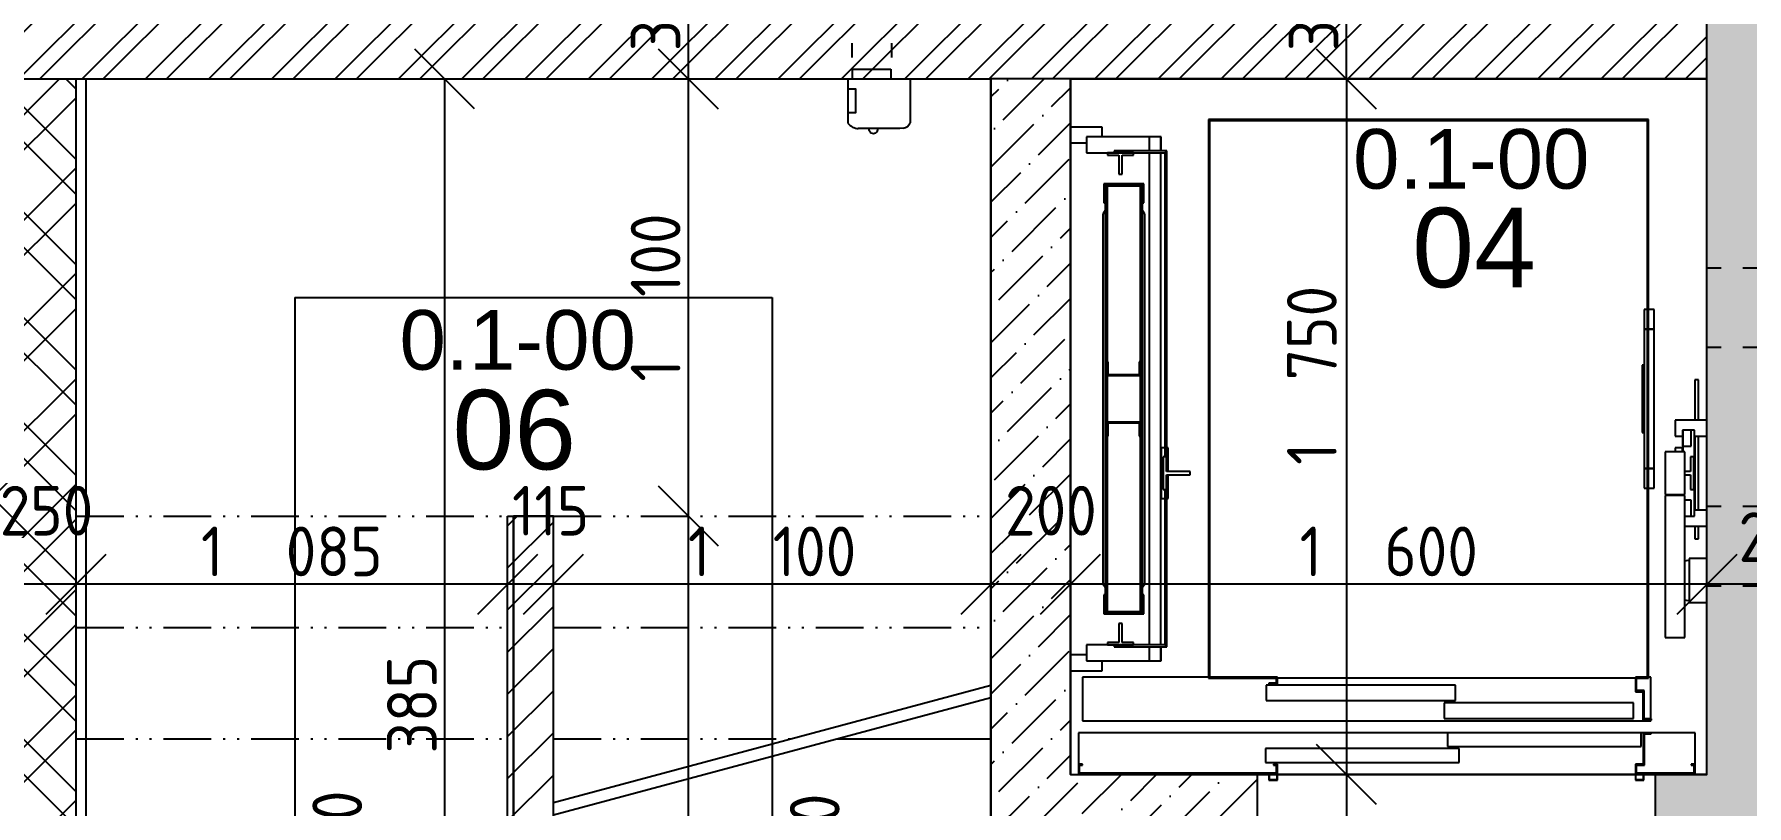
# Model space of a CAD drawing. Extents: x 4511820 to 5180432, y -1526536 to -944957.
# Drawn here: x 5023036 to 5027341, y -1420337 to -1418396 of the extents above; entities that cross this region are included whole.
import ezdxf

# ---------------------------------------------------------------- set-up
doc = ezdxf.new("R2010")
doc.units = 0
doc.header["$MEASUREMENT"] = 0
doc.linetypes.add('ACAD_ISO03W100', pattern=[30, 12, -18])
doc.linetypes.add('ACAD_ISO12W100', pattern=[22, 12, -3, 0.5, -3, 0.5, -3])
doc.layers.get('0').update_dxf_attribs({"linetype": 'CONTINUOUS'})
doc.layers.get('Defpoints').update_dxf_attribs({"color": 61, "linetype": 'CONTINUOUS'})
for name, color, linetype in [('KÓTY', 4, 'CONTINUOUS'), ('MÚRY', 1, 'CONTINUOUS'), ('Plochy', 41, 'CONTINUOUS'), ('POPIS', 7, 'CONTINUOUS'), ('POZEMOK', 7, 'CONTINUOUS'), ('TENKÁ', 7, 'CONTINUOUS'), ('zz-vetr', 52, 'CONTINUOUS'), ('ŠRAFY', 82, 'CONTINUOUS')]:
    doc.layers.add(name, color=color, linetype=linetype)
doc.styles.add('ARIAL', font='arial.ttf')
doc.styles.add('STYLE1', font='isocp.shx')
doc.dimstyles.new('STANDARD-50', dxfattribs={"dimtxt": 125, "dimasz": 150, "dimexe": 10, "dimexo": 200, "dimgap": 20, "dimtad": 1, "dimdsep": 46, "dimlunit": 6, "dimtxsty": 'STYLE1', "dimblk1": 'OBLIQUE', "dimblk2": 'OBLIQUE', "dimsah": 1, "dimcen": 2.5, "dimse1": 1, "dimse2": 1, "dimadec": 0, "dimazin": 0, "dimtfac": 1, "dimtmove": 1, "dimatfit": 3, "dimldrblk": 'OBLIQUE', "dimfxl": 1, "dimtolj": 1, "dimtzin": 0, "dimarcsym": 0})
doc.dimstyles.new('STANDARD-tzb50', dxfattribs={"dimtxt": 90, "dimasz": 130, "dimexe": 10, "dimexo": 200, "dimgap": 20, "dimtad": 1, "dimdsep": 46, "dimlunit": 6, "dimtxsty": 'STYLE1', "dimblk1": 'OBLIQUE', "dimblk2": 'OBLIQUE', "dimsah": 1, "dimcen": 2.5, "dimse1": 1, "dimse2": 1, "dimadec": 0, "dimazin": 0, "dimtfac": 1, "dimtmove": 1, "dimatfit": 3, "dimldrblk": 'OBLIQUE', "dimfxl": 1, "dimtolj": 1, "dimtzin": 0, "dimarcsym": 0})
pattern_1 = [(45, (584112, 0), (33.1456304, 121.533978), [156.25, -31.25, 0, -31.25])]

# ---------------------------------------------------------------- blocks, each defined once
blk = doc.blocks.new('_OBLIQUE')
at = {"color": 0, "linetype": 'ByBlock'}
blk.add_line((-0.5, -0.5), (0.5, 0.5), dxfattribs=at)
blk = doc.blocks.new('*D21690')
at = {"layer": 'Defpoints', "color": 0}
for p in [(5026107.8, -1418508), (5026107.8, -1420258), (5026334.8, -1420258)]:
    blk.add_point(p, dxfattribs=at)
at = {"layer": 'KÓTY', "color": 0, "lineweight": -2}
blk.add_line((5026334.8, -1418508), (5026334.8, -1420258), dxfattribs=at)
at = {"layer": 'KÓTY', "color": 0, "linetype": 'ByBlock', "lineweight": -2, "xscale": 150, "yscale": 150, "zscale": 150}
for p, rotation in [((5026334.8, -1418508), 90), ((5026334.8, -1420258), 270)]:
    blk.add_blockref('_OBLIQUE', p, dxfattribs=dict(at, rotation=rotation))
at = {"layer": 'KÓTY', "color": 0, "insert": (5026247.7, -1419253.9), "char_height": 125, "attachment_point": 5, "rotation": 90, "style": 'STYLE1'}
blk.add_mtext('\\A1;1ﾠ750', dxfattribs=at)
blk = doc.blocks.new('*D21691')
at = {"layer": 'Defpoints', "color": 0}
for p in [(5026107.8, -1420258), (5026107.8, -1420458), (5026334.8, -1420458)]:
    blk.add_point(p, dxfattribs=at)
at = {"layer": 'KÓTY', "color": 0, "lineweight": -2}
blk.add_line((5026334.8, -1420258), (5026334.8, -1420458), dxfattribs=at)
at = {"layer": 'KÓTY', "color": 0, "linetype": 'ByBlock', "lineweight": -2, "xscale": 150, "yscale": 150, "zscale": 150}
for p, rotation in [((5026334.8, -1420258), 90), ((5026334.8, -1420458), 270)]:
    blk.add_blockref('_OBLIQUE', p, dxfattribs=dict(at, rotation=rotation))
at = {"layer": 'KÓTY', "color": 0, "insert": (5026222.8, -1420607.9), "char_height": 125, "attachment_point": 5, "rotation": 90, "style": 'STYLE1'}
blk.add_mtext('\\A1;200', dxfattribs=at)
blk = doc.blocks.new('*D21696')
at = {"layer": 'Defpoints', "color": 0}
for p in [(5025441, -1419779.4), (5025441, -1419860), (5025641, -1419950)]:
    blk.add_point(p, dxfattribs=at)
at = {"layer": 'KÓTY', "color": 0, "lineweight": -2}
blk.add_line((5025641, -1419779.4), (5025441, -1419779.4), dxfattribs=at)
at = {"layer": 'KÓTY', "color": 0, "linetype": 'ByBlock', "lineweight": -2, "xscale": 150, "yscale": 150, "zscale": 150, "rotation": 180}
blk.add_blockref('_OBLIQUE', (5025441, -1419779.4), dxfattribs=at)
at = {"layer": 'KÓTY', "color": 0, "linetype": 'ByBlock', "lineweight": -2, "xscale": 150, "yscale": 150, "zscale": 150}
blk.add_blockref('_OBLIQUE', (5025641, -1419779.4), dxfattribs=at)
at = {"layer": 'KÓTY', "color": 0, "insert": (5025591.8, -1419594.4), "char_height": 125, "attachment_point": 5, "style": 'STYLE1'}
blk.add_mtext('\\A1;200', dxfattribs=at)
blk = doc.blocks.new('*D21697')
at = {"layer": 'Defpoints', "color": 0}
for p in [(5024341, -1419779.4), (5024341, -1419860), (5025441, -1419860)]:
    blk.add_point(p, dxfattribs=at)
at = {"layer": 'KÓTY', "color": 0, "lineweight": -2}
blk.add_line((5025441, -1419779.4), (5024341, -1419779.4), dxfattribs=at)
at = {"layer": 'KÓTY', "color": 0, "linetype": 'ByBlock', "lineweight": -2, "xscale": 150, "yscale": 150, "zscale": 150, "rotation": 180}
blk.add_blockref('_OBLIQUE', (5024341, -1419779.4), dxfattribs=at)
at = {"layer": 'KÓTY', "color": 0, "linetype": 'ByBlock', "lineweight": -2, "xscale": 150, "yscale": 150, "zscale": 150}
blk.add_blockref('_OBLIQUE', (5025441, -1419779.4), dxfattribs=at)
at = {"layer": 'KÓTY', "color": 0, "insert": (5024891, -1419696.8), "char_height": 125, "attachment_point": 5, "style": 'STYLE1'}
blk.add_mtext('\\A1;1ﾠ100', dxfattribs=at)
blk = doc.blocks.new('*D21698')
at = {"layer": 'Defpoints', "color": 0}
for p in [(5025641, -1419779.4), (5025641, -1419779.4), (5027241, -1419779.4)]:
    blk.add_point(p, dxfattribs=at)
at = {"layer": 'KÓTY', "color": 0, "lineweight": -2}
blk.add_line((5027241, -1419779.4), (5025641, -1419779.4), dxfattribs=at)
at = {"layer": 'KÓTY', "color": 0, "linetype": 'ByBlock', "lineweight": -2, "xscale": 150, "yscale": 150, "zscale": 150, "rotation": 180}
blk.add_blockref('_OBLIQUE', (5025641, -1419779.4), dxfattribs=at)
at = {"layer": 'KÓTY', "color": 0, "linetype": 'ByBlock', "lineweight": -2, "xscale": 150, "yscale": 150, "zscale": 150}
blk.add_blockref('_OBLIQUE', (5027241, -1419779.4), dxfattribs=at)
at = {"layer": 'KÓTY', "color": 0, "insert": (5026441, -1419696.8), "char_height": 125, "attachment_point": 5, "style": 'STYLE1'}
blk.add_mtext('\\A1;1ﾠ600', dxfattribs=at)
blk = doc.blocks.new('*D21707')
at = {"layer": 'Defpoints', "color": 0}
for p in [(5027241, -1419779.4), (5027241, -1419779.4), (5027491, -1419779.4)]:
    blk.add_point(p, dxfattribs=at)
at = {"layer": 'KÓTY', "color": 0, "lineweight": -2}
blk.add_line((5027491, -1419779.4), (5027241, -1419779.4), dxfattribs=at)
at = {"layer": 'KÓTY', "color": 0, "linetype": 'ByBlock', "lineweight": -2, "xscale": 150, "yscale": 150, "zscale": 150, "rotation": 180}
blk.add_blockref('_OBLIQUE', (5027241, -1419779.4), dxfattribs=at)
at = {"layer": 'KÓTY', "color": 0, "linetype": 'ByBlock', "lineweight": -2, "xscale": 150, "yscale": 150, "zscale": 150}
blk.add_blockref('_OBLIQUE', (5027491, -1419779.4), dxfattribs=at)
at = {"layer": 'KÓTY', "color": 0, "insert": (5027437.9, -1419660.9), "char_height": 125, "attachment_point": 5, "style": 'STYLE1'}
blk.add_mtext('\\A1;250', dxfattribs=at)
blk = doc.blocks.new('*D21709')
at = {"layer": 'Defpoints', "color": 0}
for p in [(5024226, -1419779.4), (5024226, -1419779.4), (5024341, -1419779.4)]:
    blk.add_point(p, dxfattribs=at)
at = {"layer": 'KÓTY', "color": 0, "lineweight": -2}
blk.add_line((5024341, -1419779.4), (5024226, -1419779.4), dxfattribs=at)
at = {"layer": 'KÓTY', "color": 0, "linetype": 'ByBlock', "lineweight": -2, "xscale": 150, "yscale": 150, "zscale": 150, "rotation": 180}
blk.add_blockref('_OBLIQUE', (5024226, -1419779.4), dxfattribs=at)
at = {"layer": 'KÓTY', "color": 0, "linetype": 'ByBlock', "lineweight": -2, "xscale": 150, "yscale": 150, "zscale": 150}
blk.add_blockref('_OBLIQUE', (5024341, -1419779.4), dxfattribs=at)
at = {"layer": 'KÓTY', "color": 0, "insert": (5024334.3, -1419594.4), "char_height": 125, "attachment_point": 5, "style": 'STYLE1'}
blk.add_mtext('\\A1;115', dxfattribs=at)
blk = doc.blocks.new('*D21710')
at = {"layer": 'Defpoints', "color": 0}
for p in [(5023141, -1419779.4), (5023141, -1419779.4), (5024226, -1419779.4)]:
    blk.add_point(p, dxfattribs=at)
at = {"layer": 'KÓTY', "color": 0, "lineweight": -2}
blk.add_line((5024226, -1419779.4), (5023141, -1419779.4), dxfattribs=at)
at = {"layer": 'KÓTY', "color": 0, "linetype": 'ByBlock', "lineweight": -2, "xscale": 150, "yscale": 150, "zscale": 150, "rotation": 180}
blk.add_blockref('_OBLIQUE', (5023141, -1419779.4), dxfattribs=at)
at = {"layer": 'KÓTY', "color": 0, "linetype": 'ByBlock', "lineweight": -2, "xscale": 150, "yscale": 150, "zscale": 150}
blk.add_blockref('_OBLIQUE', (5024226, -1419779.4), dxfattribs=at)
at = {"layer": 'KÓTY', "color": 0, "insert": (5023683.5, -1419696.8), "char_height": 125, "attachment_point": 5, "style": 'STYLE1'}
blk.add_mtext('\\A1;1ﾠ085', dxfattribs=at)
blk = doc.blocks.new('*D21711')
at = {"layer": 'Defpoints', "color": 0}
for p in [(5022891, -1419779.4), (5022891, -1419779.4), (5023141, -1419779.4)]:
    blk.add_point(p, dxfattribs=at)
at = {"layer": 'KÓTY', "color": 0, "lineweight": -2}
blk.add_line((5023141, -1419779.4), (5022891, -1419779.4), dxfattribs=at)
at = {"layer": 'KÓTY', "color": 0, "linetype": 'ByBlock', "lineweight": -2, "xscale": 150, "yscale": 150, "zscale": 150, "rotation": 180}
blk.add_blockref('_OBLIQUE', (5022891, -1419779.4), dxfattribs=at)
at = {"layer": 'KÓTY', "color": 0, "linetype": 'ByBlock', "lineweight": -2, "xscale": 150, "yscale": 150, "zscale": 150}
blk.add_blockref('_OBLIQUE', (5023141, -1419779.4), dxfattribs=at)
at = {"layer": 'KÓTY', "color": 0, "insert": (5023066.8, -1419594.4), "char_height": 125, "attachment_point": 5, "style": 'STYLE1'}
blk.add_mtext('\\A1;250', dxfattribs=at)
blk = doc.blocks.new('*D21720')
at = {"layer": 'Defpoints', "color": 0}
for p in [(5024680.5, -1418508), (5025441, -1418508), (5025441, -1419608)]:
    blk.add_point(p, dxfattribs=at)
at = {"layer": 'KÓTY', "color": 0, "lineweight": -2}
blk.add_line((5024680.5, -1419608), (5024680.5, -1418508), dxfattribs=at)
at = {"layer": 'KÓTY', "color": 0, "linetype": 'ByBlock', "lineweight": -2, "xscale": 150, "yscale": 150, "zscale": 150}
for p, rotation in [((5024680.5, -1418508), 90), ((5024680.5, -1419608), 270)]:
    blk.add_blockref('_OBLIQUE', p, dxfattribs=dict(at, rotation=rotation))
at = {"layer": 'KÓTY', "color": 0, "insert": (5024598, -1419058), "char_height": 125, "attachment_point": 5, "rotation": 90, "style": 'STYLE1'}
blk.add_mtext('\\A1;1ﾠ100', dxfattribs=at)
blk = doc.blocks.new('*D21774')
at = {"layer": 'Defpoints', "color": 0}
for p in [(5024680.5, -1418128), (5025441, -1418128), (5025441, -1418508)]:
    blk.add_point(p, dxfattribs=at)
at = {"layer": 'KÓTY', "color": 0, "lineweight": -2}
blk.add_line((5024680.5, -1418508), (5024680.5, -1418128), dxfattribs=at)
at = {"layer": 'KÓTY', "color": 0, "linetype": 'ByBlock', "lineweight": -2, "xscale": 150, "yscale": 150, "zscale": 150}
for p, rotation in [((5024680.5, -1418128), 90), ((5024680.5, -1418508), 270)]:
    blk.add_blockref('_OBLIQUE', p, dxfattribs=dict(at, rotation=rotation))
at = {"layer": 'KÓTY', "color": 0, "insert": (5024598, -1418318), "char_height": 125, "attachment_point": 5, "rotation": 90, "style": 'STYLE1'}
blk.add_mtext('\\A1;380', dxfattribs=at)
blk = doc.blocks.new('*D21812')
at = {"layer": 'Defpoints', "color": 0}
for p in [(5024068, -1418508), (5024226, -1418508), (5024226, -1421893)]:
    blk.add_point(p, dxfattribs=at)
at = {"layer": 'KÓTY', "color": 0, "lineweight": -2}
blk.add_line((5024068, -1421893), (5024068, -1418508), dxfattribs=at)
at = {"layer": 'KÓTY', "color": 0, "linetype": 'ByBlock', "lineweight": -2, "xscale": 150, "yscale": 150, "zscale": 150}
for p, rotation in [((5024068, -1418508), 90), ((5024068, -1421893), 270)]:
    blk.add_blockref('_OBLIQUE', p, dxfattribs=dict(at, rotation=rotation))
at = {"layer": 'KÓTY', "color": 0, "insert": (5023985.5, -1420200.5), "char_height": 125, "attachment_point": 5, "rotation": 90, "style": 'STYLE1'}
blk.add_mtext('\\A1;3ﾠ385', dxfattribs=at)
blk = doc.blocks.new('*D43817')
at = {"layer": 'Defpoints', "color": 0}
for p in [(5024341, -1419608), (5024680.5, -1419608), (5024341, -1422128)]:
    blk.add_point(p, dxfattribs=at)
at = {"layer": 'KÓTY', "color": 0, "lineweight": -2}
blk.add_line((5024680.5, -1422128), (5024680.5, -1419608), dxfattribs=at)
at = {"layer": 'KÓTY', "color": 0, "linetype": 'ByBlock', "lineweight": -2, "xscale": 150, "yscale": 150, "zscale": 150}
for p, rotation in [((5024680.5, -1419608), 90), ((5024680.5, -1422128), 270)]:
    blk.add_blockref('_OBLIQUE', p, dxfattribs=dict(at, rotation=rotation))
at = {"layer": 'KÓTY', "color": 0, "insert": (5024598, -1420868), "char_height": 125, "attachment_point": 5, "rotation": 90, "style": 'STYLE1'}
blk.add_mtext('\\A1;2ﾠ520', dxfattribs=at)
blk = doc.blocks.new('*D54790')
at = {"layer": 'Defpoints', "color": 0}
for p in [(5026334.8, -1418128), (5027095.3, -1418128), (5027095.3, -1418508)]:
    blk.add_point(p, dxfattribs=at)
at = {"layer": 'KÓTY', "color": 0, "lineweight": -2}
blk.add_line((5026334.8, -1418508), (5026334.8, -1418128), dxfattribs=at)
at = {"layer": 'KÓTY', "color": 0, "linetype": 'ByBlock', "lineweight": -2, "xscale": 150, "yscale": 150, "zscale": 150}
for p, rotation in [((5026334.8, -1418128), 90), ((5026334.8, -1418508), 270)]:
    blk.add_blockref('_OBLIQUE', p, dxfattribs=dict(at, rotation=rotation))
at = {"layer": 'KÓTY', "color": 0, "insert": (5026252.3, -1418318), "char_height": 125, "attachment_point": 5, "rotation": 90, "style": 'STYLE1'}
blk.add_mtext('\\A1;380', dxfattribs=at)
blk = doc.blocks.new('*D55286')
at = {"layer": 'Defpoints', "color": 0}
for p in [(5027241, -1418508), (5027241, -1418983), (5027773.5, -1418983)]:
    blk.add_point(p, dxfattribs=at)
at = {"layer": 'KÓTY', "color": 0, "lineweight": -2}
blk.add_line((5027773.5, -1418508), (5027773.5, -1418983), dxfattribs=at)
at = {"layer": 'KÓTY', "color": 0, "linetype": 'ByBlock', "lineweight": -2, "xscale": 130, "yscale": 130, "zscale": 130}
for p, rotation in [((5027773.5, -1418508), 90), ((5027773.5, -1418983), 270)]:
    blk.add_blockref('_OBLIQUE', p, dxfattribs=dict(at, rotation=rotation))
at = {"layer": 'KÓTY', "color": 0, "insert": (5027711.5, -1418692.1), "char_height": 90, "attachment_point": 5, "rotation": 90, "style": 'STYLE1'}
blk.add_mtext('\\A1;475', dxfattribs=at)
blk = doc.blocks.new('*D55288')
at = {"layer": 'Defpoints', "color": 0}
for p in [(5027241, -1419782.7), (5027241, -1420257.7), (5027773.5, -1420257.7)]:
    blk.add_point(p, dxfattribs=at)
at = {"layer": 'KÓTY', "color": 0, "lineweight": -2}
blk.add_line((5027773.5, -1419782.7), (5027773.5, -1420257.7), dxfattribs=at)
at = {"layer": 'KÓTY', "color": 0, "linetype": 'ByBlock', "lineweight": -2, "xscale": 130, "yscale": 130, "zscale": 130}
for p, rotation in [((5027773.5, -1419782.7), 90), ((5027773.5, -1420257.7), 270)]:
    blk.add_blockref('_OBLIQUE', p, dxfattribs=dict(at, rotation=rotation))
at = {"layer": 'KÓTY', "color": 0, "insert": (5027718.6, -1420059.1), "char_height": 90, "attachment_point": 5, "rotation": 90, "style": 'STYLE1'}
blk.add_mtext('\\A1;475', dxfattribs=at)

msp = doc.modelspace()

# ---------------------------------------------------------------- hatches: boundary and pattern name
at = {"layer": 'ŠRAFY'}
h = msp.add_hatch(dxfattribs=at)
h.set_pattern_fill('ANSI36', color=256, scale=500)
h.set_pattern_definition(pattern_1)
h.paths.add_polyline_path([(5027241, -1417338.048), (5027241, -1418128.048), (5027241, -1418508.048), (5027241, -1420258.048), (5027111, -1420258.048), (5027111, -1420458.048), (5027241, -1420458.048), (5027241, -1423508.048), (5027241, -1423648.048), (5027241, -1427258.048), (5027491, -1427258.048), (5027491, -1424743.048), (5027491, -1422628.048), (5027491, -1418133.048), (5027491, -1417338.048)])
h.paths.add_polyline_path([(5027301.201, -1425518), (5027588.799, -1425518), (5027588.799, -1425768), (5027301.201, -1425768)], flags=9)
h.paths.add_polyline_path([(5027294.067, -1419535.94), (5027581.665, -1419535.94), (5027581.665, -1419785.94), (5027294.067, -1419785.94)], flags=9)
h = msp.add_hatch(dxfattribs=at)
h.set_pattern_fill('ANSI32', color=256, scale=300)
h.set_pattern_definition([(45, (-10132.71, -87677), (-79.549513, 79.549513), []), (45, (-10079.68, -87677), (-79.549513, 79.549513), [])])
h.paths.add_polyline_path([(5022241, -1418128.048), (5022241, -1418508.048), (5022891, -1418508.048), (5023141, -1418508.048), (5025441, -1418508.048), (5025641, -1418508.048), (5027241, -1418508.048), (5027241, -1418128.048)])
h = msp.add_hatch(dxfattribs=at)
h.set_pattern_fill('ANSI32', color=256, scale=500, angle=90)
h.set_pattern_definition([(135, (584112, 0), (-132.5825215, -132.5825215), []), (135, (584112, 88.39), (-132.5825215, -132.5825215), [])])
h.paths.add_polyline_path([(5022891, -1418508.048), (5022891, -1422008.048), (5023141, -1422008.048), (5023141, -1421893.048), (5023141, -1418508.048)])
h = msp.add_hatch(dxfattribs=at)
h.set_pattern_fill('ANSI32', color=256, scale=500)
h.set_pattern_definition([(45, (584112, 0), (-132.5825215, 132.5825215), []), (45, (584200.39, 0), (-132.5825215, 132.5825215), [])])
h.paths.add_polyline_path([(5022891, -1418508.048), (5022891, -1422008.048), (5023141, -1422008.048), (5023141, -1421893.048), (5023141, -1418508.048)])
h = msp.add_hatch(dxfattribs=at)
h.set_pattern_fill('ANSI36', color=256, scale=500)
h.set_pattern_definition(pattern_1)
h.paths.add_polyline_path([(5026111, -1420458.048), (5026111, -1420258.048), (5025664, -1420258.048), (5025661, -1420258.048), (5025641, -1420258.048), (5025641, -1419997.048), (5025641, -1419957.048), (5025641, -1418669.048), (5025641, -1418629.048), (5025641, -1418508.048), (5025441, -1418508.048), (5025441, -1419608.048), (5025441, -1419888.048), (5025441, -1420033.609), (5025441, -1420064.667), (5025441, -1420168.048), (5025441, -1420448.048), (5025441, -1420458.048), (5025641, -1420458.048)])
h.paths.add_polyline_path([(5025447.951, -1419469.357), (5025735.549, -1419469.357), (5025735.549, -1419719.357), (5025447.951, -1419719.357)], flags=24)
at = {"layer": 'ŠRAFY', "ltscale": 0.25}
h = msp.add_hatch(dxfattribs=at)
h.set_pattern_fill('ANSI31', color=256, scale=600, angle=360, style=0)
h.set_pattern_definition([(45, (6643972.85, 6607032.53), (-53.0330086, 53.0330086), [])])
h.paths.add_polyline_path([(5024226, -1422008.048), (5024341, -1422008.048), (5024341, -1419608.048), (5024226, -1419608.048)])

# ---------------------------------------------------------------- linework, layer by layer
at = {"layer": 'MÚRY'}
for p, q in [((5023141, -1421893.048), (5023141, -1418508.048)), ((5023141, -1418508.048), (5025441, -1418508.048)), ((5025441, -1420458.048), (5025441, -1418508.048)), ((5025641, -1420258.048), (5025641, -1418508.048)), ((5025641, -1418508.048), (5027241, -1418508.048)), ((5025641, -1420258.048), (5025641, -1418508.048)), ((5025641, -1418508.048), (5027241, -1418508.048)), ((5027241, -1418508.048), (5025641, -1418508.048)), ((5027241, -1420258.048), (5027241, -1418508.048)), ((5027241, -1420258.048), (5027241, -1418508.048)), ((5027241, -1419366.798), (5027241, -1418508.048)), ((5024226, -1421893.048), (5024226, -1419608.048)), ((5024226, -1419608.048), (5024341, -1419608.048)), ((5024341, -1422008.048), (5024341, -1419608.048)), ((5025641, -1420258.048), (5026111, -1420258.048)), ((5026111, -1420458.048), (5026111, -1420258.048)), ((5027241, -1420258.048), (5027111, -1420258.048)), ((5027111, -1420258.048), (5027111, -1420458.048))]:
    msp.add_line(p, q, dxfattribs=at)
at = {"layer": 'Plochy'}
for points in [[(5024341, -1422128.048), (5024341, -1419608.048), (5024241, -1419608.048), (5024241, -1421568.048), (5023141, -1421568.048), (5023141, -1418508.048), (5025441, -1418508.048), (5025441, -1422128.048)], [(5027241, -1418508.048), (5025641, -1418508.048), (5025641, -1420258.048), (5027241, -1420258.048)], [(5027241, -1418508.048), (5025641, -1418508.048), (5025641, -1420258.048), (5027241, -1420258.048)]]:
    msp.add_lwpolyline(points, close=True, dxfattribs=at)
at = {"layer": 'POZEMOK'}
for p, q in [((5025721, -1418629.048), (5025641, -1418629.048)), ((5025681, -1418654.048), (5025681, -1418694.048)), ((5025868.75, -1418654.048), (5025681, -1418654.048)), ((5025721, -1418654.048), (5025721, -1418629.048)), ((5025867.75, -1418654.048), (5025838.75, -1418654.048)), ((5025838.75, -1418654.048), (5025838.75, -1418689.048)), ((5025867.75, -1418689.048), (5025867.75, -1418654.048)), ((5025868.75, -1418689.048), (5025868.75, -1418654.048)), ((5025641, -1418669.048), (5025681, -1418669.048)), ((5025681, -1418694.048), (5025751, -1418694.048)), ((5025734.25, -1418694.048), (5025734.25, -1418699.848)), ((5025799.25, -1418694.048), (5025734.25, -1418694.048)), ((5025734.25, -1418699.848), (5025762.75, -1418699.848)), ((5025751, -1418689.048), (5025751, -1418694.048)), ((5025883, -1418689.048), (5025751, -1418689.048)), ((5025751, -1418694.048), (5025883, -1418694.048)), ((5025762.75, -1418699.848), (5025762.75, -1418748.048)), ((5025770.75, -1418748.048), (5025770.75, -1418699.848)), ((5025770.75, -1418699.848), (5025799.25, -1418699.848)), ((5025799.25, -1418699.848), (5025799.25, -1418694.048)), ((5025838.75, -1418694.048), (5025838.75, -1419932.048)), ((5025867.75, -1419932.048), (5025867.75, -1418694.048)), ((5025883, -1418694.048), (5025878, -1418694.048)), ((5025878, -1418694.048), (5025878, -1419459.048)), ((5025883, -1418694.048), (5025883, -1418689.048)), ((5025883, -1419495.548), (5025883, -1418694.048)), ((5025825, -1418772.048), (5025725, -1418772.048)), ((5025725, -1418772.048), (5025725, -1418820.048)), ((5025728, -1418775.048), (5025728, -1418778.048)), ((5025728, -1418775.048), (5025728, -1418778.048)), ((5025728, -1418775.048), (5025822, -1418775.048)), ((5025728, -1418820.048), (5025728, -1418775.048)), ((5025734, -1418778.048), (5025728, -1418778.048)), ((5025728, -1418778.048), (5025728, -1419220.548)), ((5025734, -1418778.048), (5025734, -1418775.048)), ((5025734, -1418778.048), (5025734, -1418775.048)), ((5025816, -1418778.048), (5025734, -1418778.048)), ((5025734, -1419220.548), (5025734, -1418778.048)), ((5025736.5, -1418778.048), (5025736.5, -1418775.048)), ((5025736.5, -1418775.048), (5025736.5, -1418778.048)), ((5025762.75, -1418748.048), (5025770.75, -1418748.048)), ((5025813.5, -1418778.048), (5025813.5, -1418775.048)), ((5025813.5, -1418775.048), (5025813.5, -1418778.048)), ((5025822, -1418778.048), (5025816, -1418778.048)), ((5025816, -1418778.048), (5025816, -1419220.548)), ((5025816.5, -1418778.048), (5025816.5, -1418775.048)), ((5025822, -1418775.048), (5025822, -1418820.048)), ((5025822, -1419220.548), (5025822, -1418778.048)), ((5025825, -1418820.048), (5025825, -1418772.048)), ((5025725, -1418820.048), (5025728, -1418820.048)), ((5025822, -1418820.048), (5025825, -1418820.048)), ((5025728, -1418839.048), (5025722, -1418848.048)), ((5025722, -1418848.048), (5025722, -1419778.048)), ((5025828, -1418848.048), (5025822, -1418839.048)), ((5025828, -1419778.048), (5025828, -1418848.048)), ((5023691, -1419058.048), (5024891, -1419058.048)), ((5023691, -1419058.048), (5023691, -1421448.048)), ((5024891, -1419058.048), (5024891, -1422078.048)), ((5027083.5, -1419088.048), (5027083.5, -1419138.048)), ((5027091, -1419088.048), (5027083.5, -1419088.048)), ((5027108.5, -1419088.048), (5027094, -1419088.048)), ((5027108.5, -1419138.048), (5027108.5, -1419088.048)), ((5027083.5, -1419138.048), (5027083.5, -1419488.048)), ((5027091, -1419138.048), (5027083.5, -1419138.048)), ((5027083.5, -1419138.048), (5027091, -1419138.048)), ((5027108.5, -1419138.048), (5027094, -1419138.048)), ((5027094, -1419138.048), (5027108.5, -1419138.048)), ((5027108.5, -1419488.048), (5027108.5, -1419138.048)), ((5025734, -1419220.548), (5025728, -1419220.548)), ((5025728, -1419220.548), (5025728, -1419254.548)), ((5025734, -1419219.548), (5025734, -1419254.548)), ((5025736, -1419219.548), (5025734, -1419219.548)), ((5025734, -1419254.548), (5025734, -1419220.548)), ((5025736, -1419252.548), (5025736, -1419219.548)), ((5025814, -1419219.548), (5025814, -1419252.548)), ((5025816, -1419219.548), (5025814, -1419219.548)), ((5025816, -1419254.548), (5025816, -1419219.548)), ((5025822, -1419220.548), (5025816, -1419220.548)), ((5025816, -1419220.548), (5025816, -1419254.548)), ((5025822, -1419254.548), (5025822, -1419220.548)), ((5025728, -1419254.548), (5025734, -1419254.548)), ((5025728, -1419254.548), (5025728, -1419371.548)), ((5025734, -1419254.548), (5025816, -1419254.548)), ((5025734, -1419371.548), (5025734, -1419254.548)), ((5025814, -1419252.548), (5025736, -1419252.548)), ((5025816, -1419254.548), (5025816, -1419371.548)), ((5025816, -1419254.548), (5025822, -1419254.548)), ((5025822, -1419371.548), (5025822, -1419254.548)), ((5027078.5, -1419228.048), (5027078.5, -1419238.048)), ((5027083.5, -1419228.048), (5027078.5, -1419228.048)), ((5027078.5, -1419238.048), (5027078.5, -1419388.048)), ((5027083.5, -1419238.048), (5027078.5, -1419238.048)), ((5027083.5, -1419238.048), (5027083.5, -1419228.048)), ((5027083.5, -1419388.048), (5027083.5, -1419238.048)), ((5027220.125, -1419265.048), (5027210.125, -1419265.048)), ((5027210.125, -1419265.048), (5027210.125, -1419366.798)), ((5027220.125, -1419366.798), (5027220.125, -1419265.048)), ((5025734, -1419371.548), (5025728, -1419371.548)), ((5025728, -1419371.548), (5025728, -1419405.548)), ((5025734, -1419405.548), (5025734, -1419371.548)), ((5025734, -1419371.548), (5025734, -1419406.548)), ((5025816, -1419371.548), (5025734, -1419371.548)), ((5025736, -1419406.548), (5025736, -1419373.548)), ((5025736, -1419373.548), (5025814, -1419373.548)), ((5025814, -1419373.548), (5025814, -1419406.548)), ((5025822, -1419371.548), (5025816, -1419371.548)), ((5025816, -1419371.548), (5025816, -1419405.548)), ((5025816, -1419406.548), (5025816, -1419371.548)), ((5025822, -1419405.548), (5025822, -1419371.548)), ((5027078.5, -1419388.048), (5027078.5, -1419398.048)), ((5027078.5, -1419388.048), (5027083.5, -1419388.048)), ((5027083.5, -1419398.048), (5027083.5, -1419388.048)), ((5027241, -1419366.798), (5027161, -1419366.798)), ((5027161, -1419366.798), (5027161, -1419406.798)), ((5027201, -1419391.798), (5027179.25, -1419391.798)), ((5027179.25, -1419391.798), (5027179.25, -1419431.798)), ((5027209.25, -1419391.798), (5027180.25, -1419391.798)), ((5027180.25, -1419391.798), (5027180.25, -1419446.048)), ((5027201, -1419431.798), (5027201, -1419391.798)), ((5027209.25, -1419608.298), (5027209.25, -1419391.798)), ((5025728, -1419405.548), (5025734, -1419405.548)), ((5025728, -1419405.548), (5025728, -1419848.048)), ((5025734, -1419848.048), (5025734, -1419405.548)), ((5025734, -1419406.548), (5025736, -1419406.548)), ((5025814, -1419406.548), (5025816, -1419406.548)), ((5025816, -1419405.548), (5025822, -1419405.548)), ((5025816, -1419405.548), (5025816, -1419848.048)), ((5025822, -1419848.048), (5025822, -1419405.548)), ((5025878, -1419436.048), (5025868.75, -1419436.048)), ((5025868.75, -1419436.048), (5025868.75, -1419564.048)), ((5025886.75, -1419436.048), (5025883, -1419436.048)), ((5025886.75, -1419495.548), (5025886.75, -1419436.048)), ((5027078.5, -1419398.048), (5027083.5, -1419398.048)), ((5027161, -1419406.798), (5027179.25, -1419406.798)), ((5027179.25, -1419436.048), (5027161.25, -1419436.048)), ((5027161.25, -1419436.048), (5027161.25, -1419446.048)), ((5027179.25, -1419431.798), (5027201, -1419431.798)), ((5027179.25, -1419446.048), (5027179.25, -1419436.048)), ((5027209.25, -1419406.798), (5027241, -1419406.798)), ((5027210.125, -1419406.798), (5027210.125, -1419593.298)), ((5027220.125, -1419593.298), (5027220.125, -1419406.798)), ((5025882, -1419459.048), (5025873.75, -1419459.048)), ((5025873.75, -1419459.048), (5025873.75, -1419541.048)), ((5025882, -1419495.548), (5025882, -1419459.048)), ((5027185.5, -1419446.048), (5027135.5, -1419446.048)), ((5027135.5, -1419446.048), (5027135.5, -1419554.048)), ((5027185.5, -1419554.048), (5027185.5, -1419446.048)), ((5027208.25, -1419459.048), (5027200, -1419459.048)), ((5027200, -1419459.048), (5027200, -1419495.548)), ((5027208.25, -1419541.048), (5027208.25, -1419459.048)), ((5025942, -1419495.548), (5025882, -1419495.548)), ((5025882, -1419504.548), (5025942, -1419504.548)), ((5025882, -1419541.048), (5025882, -1419504.548)), ((5025883, -1419932.048), (5025883, -1419504.548)), ((5025886.75, -1419564.048), (5025886.75, -1419504.548)), ((5025942, -1419504.548), (5025942, -1419495.548)), ((5027083.5, -1419488.048), (5027083.5, -1419538.048)), ((5027091, -1419488.048), (5027083.5, -1419488.048)), ((5027083.5, -1419488.048), (5027091, -1419488.048)), ((5027108.5, -1419488.048), (5027094, -1419488.048)), ((5027094, -1419488.048), (5027108.5, -1419488.048)), ((5027108.5, -1419538.048), (5027108.5, -1419488.048)), ((5027200, -1419495.548), (5027185.5, -1419495.548)), ((5027185.5, -1419504.548), (5027200, -1419504.548)), ((5027200, -1419504.548), (5027200, -1419541.048)), ((5025868.75, -1419564.048), (5025878, -1419564.048)), ((5025873.75, -1419541.048), (5025882, -1419541.048)), ((5025878, -1419541.048), (5025878, -1419932.048)), ((5025883, -1419564.048), (5025886.75, -1419564.048)), ((5027083.5, -1419538.048), (5027091, -1419538.048)), ((5027094, -1419538.048), (5027108.5, -1419538.048)), ((5027135.5, -1419554.048), (5027185.5, -1419554.048)), ((5027185.5, -1419556.048), (5027135.5, -1419556.048)), ((5027135.5, -1419556.048), (5027135.5, -1419913.048)), ((5027139.125, -1419554.048), (5027139.125, -1419556.048)), ((5027144.125, -1419556.048), (5027144.125, -1419554.048)), ((5027155.125, -1419554.048), (5027155.125, -1419556.048)), ((5027160.125, -1419554.048), (5027160.125, -1419556.048)), ((5027161.25, -1419554.048), (5027161.25, -1419556.048)), ((5027179.25, -1419556.048), (5027179.25, -1419554.048)), ((5027180.25, -1419554.048), (5027180.25, -1419556.048)), ((5027185.5, -1419913.048), (5027185.5, -1419556.048)), ((5027200, -1419541.048), (5027208.25, -1419541.048)), ((5027210.125, -1419528.048), (5027209.25, -1419528.048)), ((5027209.25, -1419548.048), (5027210.125, -1419548.048)), ((5027210.125, -1419548.048), (5027210.125, -1419528.048)), ((5027201, -1419568.298), (5027185.5, -1419568.298)), ((5027185.5, -1419608.298), (5027209.25, -1419608.298)), ((5027185.5, -1419608.298), (5027201, -1419608.298)), ((5027201, -1419608.298), (5027201, -1419568.298)), ((5027210.125, -1419588.048), (5027209.25, -1419588.048)), ((5027241, -1419593.298), (5027209.25, -1419593.298)), ((5027210.125, -1419593.298), (5027210.125, -1419588.048)), ((5027185.5, -1419633.298), (5027241, -1419633.298)), ((5027210.125, -1419633.298), (5027210.125, -1419665.048)), ((5027220.125, -1419665.048), (5027220.125, -1419633.298)), ((5027210.125, -1419665.048), (5027220.125, -1419665.048)), ((5027192, -1419720.048), (5027185.5, -1419721.341)), ((5027196, -1419720.844), (5027192, -1419720.048)), ((5027241, -1419714.548), (5027196, -1419714.548)), ((5027196, -1419714.548), (5027196, -1419825.548)), ((5025722, -1419778.048), (5025728, -1419787.048)), ((5025822, -1419787.048), (5025828, -1419778.048)), ((5025728, -1419806.048), (5025725, -1419806.048)), ((5025725, -1419806.048), (5025725, -1419854.048)), ((5025728, -1419851.048), (5025728, -1419806.048)), ((5025825, -1419806.048), (5025822, -1419806.048)), ((5025822, -1419806.048), (5025822, -1419851.048)), ((5025825, -1419854.048), (5025825, -1419806.048)), ((5027185.5, -1419818.755), (5027192, -1419820.048)), ((5027192, -1419820.048), (5027196, -1419819.253)), ((5025725, -1419854.048), (5025825, -1419854.048)), ((5025728, -1419848.048), (5025728, -1419851.048)), ((5025728, -1419848.048), (5025728, -1419851.048)), ((5025728, -1419848.048), (5025734, -1419848.048)), ((5025822, -1419851.048), (5025728, -1419851.048)), ((5025734, -1419851.048), (5025734, -1419848.048)), ((5025734, -1419851.048), (5025734, -1419848.048)), ((5025734, -1419848.048), (5025816, -1419848.048)), ((5025736.5, -1419851.048), (5025736.5, -1419848.048)), ((5025736.5, -1419848.048), (5025736.5, -1419851.048)), ((5025813.5, -1419851.048), (5025813.5, -1419848.048)), ((5025813.5, -1419848.048), (5025813.5, -1419851.048)), ((5025816, -1419848.048), (5025822, -1419848.048)), ((5025816.5, -1419851.048), (5025816.5, -1419848.048)), ((5027196, -1419825.548), (5027241, -1419825.548)), ((5025770.75, -1419878.048), (5025762.75, -1419878.048)), ((5025762.75, -1419878.048), (5025762.75, -1419926.248)), ((5025770.75, -1419926.248), (5025770.75, -1419878.048)), ((5025681, -1419932.048), (5025681, -1419972.048)), ((5025751, -1419932.048), (5025681, -1419932.048)), ((5025762.75, -1419926.248), (5025734.25, -1419926.248)), ((5025734.25, -1419926.248), (5025734.25, -1419932.048)), ((5025734.25, -1419932.048), (5025799.25, -1419932.048)), ((5025751, -1419932.048), (5025751, -1419937.048)), ((5025883, -1419932.048), (5025751, -1419932.048)), ((5025751, -1419937.048), (5025883, -1419937.048)), ((5025799.25, -1419926.248), (5025770.75, -1419926.248)), ((5025799.25, -1419932.048), (5025799.25, -1419926.248)), ((5025838.75, -1419937.048), (5025838.75, -1419972.048)), ((5025867.75, -1419972.048), (5025867.75, -1419937.048)), ((5025868.75, -1419972.048), (5025868.75, -1419937.048)), ((5025878, -1419932.048), (5025883, -1419932.048)), ((5025883, -1419937.048), (5025883, -1419932.048)), ((5027135.5, -1419913.048), (5027185.5, -1419913.048)), ((5025681, -1419957.048), (5025641, -1419957.048)), ((5025681, -1419972.048), (5025868.75, -1419972.048)), ((5025721, -1419997.048), (5025721, -1419972.048)), ((5025838.75, -1419972.048), (5025867.75, -1419972.048)), ((5024341, -1420328.353), (5025441, -1420033.609)), ((5025641, -1419997.048), (5025721, -1419997.048)), ((5025988, -1420013.048), (5025671, -1420013.048)), ((5025671, -1420013.048), (5025671, -1420123.048)), ((5026161, -1420014.548), (5027061, -1420014.548)), ((5027100, -1420013.048), (5027094, -1420013.048)), ((5027100, -1420118.048), (5027100, -1420013.048)), ((5024341, -1420359.411), (5025441, -1420064.667)), ((5025671, -1420123.048), (5027100, -1420123.048)), ((5027100, -1420123.048), (5027100, -1420121.048)), ((5026588.55, -1420153.048), (5025661, -1420153.048)), ((5025661, -1420153.048), (5025661, -1420232.048)), ((5027081, -1420153.048), (5027075.95, -1420153.048)), ((5027101, -1420153.048), (5027081, -1420153.048)), ((5027081, -1420153.048), (5027081, -1420232.048)), ((5027084, -1420156.048), (5027101, -1420156.048)), ((5027084, -1420235.048), (5027084, -1420156.048)), ((5027211, -1420153.048), (5027101, -1420153.048)), ((5027101, -1420156.048), (5027101, -1420153.048)), ((5027211, -1420232.048), (5027211, -1420153.048)), ((5025661, -1420232.048), (5025661, -1420258.048)), ((5025671, -1420232.048), (5025661, -1420232.048)), ((5025664, -1420255.048), (5025664, -1420235.048)), ((5025664, -1420235.048), (5025671, -1420235.048)), ((5025671, -1420235.048), (5025671, -1420232.048)), ((5026161, -1420232.048), (5026151, -1420232.048)), ((5026151, -1420232.048), (5026151, -1420235.048)), ((5026151, -1420235.048), (5026158, -1420235.048)), ((5026158, -1420235.048), (5026158, -1420255.048)), ((5026161, -1420258.048), (5026161, -1420232.048)), ((5027061, -1420232.048), (5027061, -1420258.048)), ((5027081, -1420232.048), (5027061, -1420232.048)), ((5027064, -1420255.048), (5027064, -1420235.048)), ((5027064, -1420235.048), (5027084, -1420235.048)), ((5027211, -1420232.048), (5027201, -1420232.048)), ((5027201, -1420232.048), (5027201, -1420235.048)), ((5027201, -1420235.048), (5027208, -1420235.048)), ((5027208, -1420235.048), (5027208, -1420255.048)), ((5027211, -1420258.048), (5027211, -1420232.048)), ((5026158, -1420255.048), (5025664, -1420255.048)), ((5026140, -1420258.048), (5026111, -1420258.048)), ((5026140, -1420258.048), (5026140, -1420272.548)), ((5026140, -1420272.548), (5026161, -1420272.548)), ((5026141, -1420271.548), (5026141, -1420258.548)), ((5026141, -1420258.548), (5026145.5, -1420258.548)), ((5026160, -1420271.548), (5026141, -1420271.548)), ((5026145.5, -1420258.548), (5026145.5, -1420258.048)), ((5026155.5, -1420258.048), (5026145.5, -1420258.048)), ((5026155.5, -1420258.048), (5026155.5, -1420258.548)), ((5026155.5, -1420258.548), (5026160, -1420258.548)), ((5026160, -1420258.548), (5026160, -1420271.548)), ((5026161, -1420272.548), (5026161, -1420258.048)), ((5026161, -1420258.048), (5027061, -1420258.048)), ((5027061, -1420258.048), (5026161, -1420258.048)), ((5027061, -1420258.048), (5027061, -1420272.548)), ((5027061, -1420272.548), (5027082, -1420272.548)), ((5027062, -1420271.548), (5027062, -1420258.548)), ((5027062, -1420258.548), (5027066.5, -1420258.548)), ((5027081, -1420271.548), (5027062, -1420271.548)), ((5027208, -1420255.048), (5027064, -1420255.048)), ((5027066.5, -1420258.548), (5027066.5, -1420258.048)), ((5027076.5, -1420258.048), (5027066.5, -1420258.048)), ((5027076.5, -1420258.048), (5027076.5, -1420258.548)), ((5027076.5, -1420258.548), (5027081, -1420258.548)), ((5027081, -1420258.548), (5027081, -1420271.548)), ((5027082, -1420272.548), (5027082, -1420258.048)), ((5027111, -1420258.048), (5027082, -1420258.048))]:
    msp.add_line(p, q, dxfattribs=at)
at = {"layer": 'TENKÁ'}
for p, q in [((5027241, -1418508.048), (5027241, -1418128.048)), ((5022891, -1418508.048), (5023141, -1418508.048)), ((5025641, -1418508.048), (5025441, -1418508.048)), ((5025988, -1418610.048), (5025988, -1420016.048)), ((5027094, -1418610.048), (5025988, -1418610.048)), ((5025991, -1420016.048), (5025991, -1418613.048)), ((5025991, -1418613.048), (5027091, -1418613.048)), ((5027091, -1418613.048), (5027091, -1420013.048)), ((5027094, -1420016.048), (5027094, -1418610.048)), ((5024241, -1421568.048), (5024241, -1419608.048)), ((5025988, -1420016.048), (5025991, -1420016.048)), ((5026161, -1420013.048), (5025991, -1420013.048)), ((5025991, -1420013.048), (5025991, -1420016.048)), ((5025991, -1420016.048), (5026158, -1420016.048)), ((5026608.45, -1420033.048), (5026132.55, -1420033.048)), ((5026132.55, -1420033.048), (5026132.55, -1420072.048)), ((5026158, -1420028.048), (5026139.5, -1420028.048)), ((5026139.5, -1420028.048), (5026139.5, -1420031.048)), ((5026139.5, -1420031.048), (5026161, -1420031.048)), ((5026158, -1420016.048), (5026158, -1420028.048)), ((5026161, -1420031.048), (5026161, -1420013.048)), ((5026608.45, -1420072.048), (5026608.45, -1420033.048)), ((5027061, -1420013.048), (5027061, -1420050.048)), ((5027091, -1420013.048), (5027061, -1420013.048)), ((5027064, -1420047.048), (5027064, -1420016.048)), ((5027064, -1420016.048), (5027094, -1420016.048)), ((5026132.55, -1420072.048), (5026608.45, -1420072.048)), ((5027055.95, -1420078.048), (5026580.05, -1420078.048)), ((5026580.05, -1420078.048), (5026580.05, -1420117.048)), ((5027055.95, -1420117.048), (5027055.95, -1420078.048)), ((5027061, -1420050.048), (5027080, -1420050.048)), ((5027083, -1420047.048), (5027064, -1420047.048)), ((5027080, -1420050.048), (5027080, -1420121.048)), ((5027083, -1420118.048), (5027083, -1420047.048)), ((5026580.05, -1420117.048), (5027055.95, -1420117.048)), ((5027080, -1420121.048), (5027101.5, -1420121.048)), ((5027101.5, -1420118.048), (5027083, -1420118.048)), ((5027101.5, -1420121.048), (5027101.5, -1420118.048)), ((5025055.177, -1420168.048), (5025441, -1420168.048)), ((5027075.95, -1420153.048), (5026588.55, -1420153.048)), ((5026588.55, -1420153.048), (5026588.55, -1420188.048)), ((5027075.95, -1420188.048), (5027075.95, -1420153.048)), ((5026618.45, -1420193.048), (5026131.05, -1420193.048)), ((5026131.05, -1420193.048), (5026131.05, -1420228.048)), ((5026588.55, -1420188.048), (5027075.95, -1420188.048)), ((5026618.45, -1420228.048), (5026618.45, -1420193.048)), ((5026131.05, -1420228.048), (5026618.45, -1420228.048))]:
    msp.add_line(p, q, dxfattribs=at)
at = {"layer": 'TENKÁ', "ltscale": 0.25}
msp.add_line((5023166, -1418508.048), (5023166, -1421868.048), dxfattribs=at)
at = {"layer": 'TENKÁ', "linetype": 'ACAD_ISO12W100', "ltscale": 10}
for p, q in [((5023141, -1419608.048), (5024226, -1419608.048)), ((5024341, -1419608.048), (5025441, -1419608.048)), ((5023141, -1419888.048), (5024241, -1419888.048)), ((5024341, -1419888.048), (5025441, -1419888.048)), ((5023141, -1420168.048), (5024241, -1420168.048)), ((5024341, -1420168.048), (5024939.266, -1420168.048))]:
    msp.add_line(p, q, dxfattribs=at)
at = {"layer": 'zz-vetr', "linetype": 'ACAD_ISO03W100', "ltscale": 3}
for p, q in [((5025091, -1417968.048), (5025091, -1418508.048)), ((5025191, -1417968.048), (5025191, -1418508.048)), ((5027241, -1418983.048), (5027491, -1418983.048)), ((5027241, -1419183.048), (5027491, -1419183.048)), ((5027241, -1419583.048), (5027491, -1419583.048)), ((5027241, -1419783.048), (5027491, -1419783.048))]:
    msp.add_line(p, q, dxfattribs=at)
at = {"layer": 'zz-vetr', "ltscale": 3}
for p, q in [((5025092.47, -1418483.851), (5025092.47, -1418508.048)), ((5025092.47, -1418483.851), (5025189.53, -1418483.851)), ((5025189.53, -1418483.851), (5025189.53, -1418508.048)), ((5025082.116, -1418619.784), (5025082.116, -1418508.048)), ((5025238.035, -1418508.048), (5025238.035, -1418618.725)), ((5025211.736, -1418632.855), (5025107.369, -1418632.855)), ((5025220.464, -1418631.643), (5025211.736, -1418632.855))]:
    msp.add_line(p, q, dxfattribs=at)
msp.add_lwpolyline([(5025082.116, -1418593.188), (5025082.116, -1418532.651), (5025100.296, -1418532.651), (5025100.296, -1418593.188)], close=True, dxfattribs=at)
for centre, radius, start, end in [((5025109.372, -1418598.055), 34.858, 218.563141, 266.704896), ((5025145.499, -1418633.401), 11.724, 177.33301, 2.66699), ((5025217.312, -1418608.947), 22.914, 277.906083, 334.739791)]:
    msp.add_arc(centre, radius, start, end, dxfattribs=at)

# ---------------------------------------------------------------- texts
at = {"layer": 'POPIS', "lineweight": 40, "ltscale": 0.25, "style": 'ARIAL'}
for s, height, p in [('0.1-00', 150, (5026351.406, -1418784.127)), ('04', 200, (5026499.906, -1419032.127)), ('0.1-00', 150, (5023954.269, -1419239.627)), ('06', 200, (5024087.38, -1419490.467))]:
    msp.add_text(s, height=height, dxfattribs=at).set_placement(p)
at = {"layer": 'TENKÁ', "linetype": 'Continuous', "style": 'STYLE1'}
for s, p in [('8x176,47x280', (5023860.161, -1421191.79)), ('10x176,47x280', (5025060.661, -1421247.79))]:
    msp.add_text(s, height=125, rotation=90, dxfattribs=at).set_placement(p)

# ---------------------------------------------------------------- dimensions: what is measured, and where the dimension line sits
at = {"layer": 'KÓTY'}
for base, p1, p2, picture, middle in [((5024680.5, -1418128.048), (5025441, -1418508.048), (5025441, -1418128.048), '*D21774', (5024598, -1418318.048)), ((5026334.751, -1418128.048), (5027095.251, -1418508.048), (5027095.251, -1418128.048), '*D54790', (5026252.251, -1418318.048)), ((5024068, -1418508.048), (5024226, -1421893.048), (5024226, -1418508.048), '*D21812', (5023985.457, -1420200.548)), ((5024680.5, -1418508.048), (5025441, -1419608.048), (5025441, -1418508.048), '*D21720', (5024597.957, -1419058.048)), ((5024680.5, -1419608.048), (5024341, -1422128.048), (5024341, -1419608.048), '*D43817', (5024597.957, -1420868.048))]:
    dim = msp.add_linear_dim(base=base, p1=p1, p2=p2, angle=90, dimstyle='STANDARD-50', override={"dimtxsty": 'STYLE1', "dimldrblk": 'OBLIQUE'}, dxfattribs=at)
    dim.commit()
    dim.dimension.update_dxf_attribs({"geometry": picture, "text_midpoint": middle})
for base, p1, p2, picture, middle in [((5026334.751, -1420258.048), (5026107.751, -1418508.048), (5026107.751, -1420258.048), '*D21690', (5026330.251, -1419253.857)), ((5026334.751, -1420458.048), (5026107.751, -1420258.048), (5026107.751, -1420458.048), '*D21691', (5026305.251, -1420607.857))]:
    dim = msp.add_linear_dim(base=base, p1=p1, p2=p2, angle=90, dimstyle='STANDARD-50', dxfattribs=at)
    dim.commit()
    dim.dimension.update_dxf_attribs({"geometry": picture, "text_midpoint": middle, "dimtype": 160})
for base, p1, p2, picture, middle in [((5027773.5, -1418983.048), (5027241, -1418508.048), (5027241, -1418983.048), '*D55286', (5027776.524, -1418692.104)), ((5027773.5, -1420257.733), (5027241, -1419782.733), (5027241, -1420257.733), '*D55288', (5027783.592, -1420059.134))]:
    dim = msp.add_linear_dim(base=base, p1=p1, p2=p2, angle=90, dimstyle='STANDARD-tzb50', override={"dimtxsty": 'STYLE1', "dimldrblk": 'OBLIQUE'}, dxfattribs=at)
    dim.commit()
    dim.dimension.update_dxf_attribs({"geometry": picture, "text_midpoint": middle, "dimtype": 160})
for base, p1, p2, picture, middle in [((5022891, -1419779.357), (5023141, -1419779.357), (5022891, -1419779.357), '*D21711', (5023066.75, -1419594.357)), ((5024226, -1419779.357), (5024341, -1419779.357), (5024226, -1419779.357), '*D21709', (5024334.25, -1419594.357)), ((5025441, -1419779.357), (5025641, -1419950.048), (5025441, -1419860.048), '*D21696', (5025591.75, -1419594.357)), ((5023141, -1419779.357), (5024226, -1419779.357), (5023141, -1419779.357), '*D21710', (5023683.5, -1419696.814)), ((5024341, -1419779.357), (5025441, -1419860.048), (5024341, -1419860.048), '*D21697', (5024891, -1419696.814))]:
    dim = msp.add_linear_dim(base=base, p1=p1, p2=p2, dimstyle='STANDARD-50', dxfattribs=at)
    dim.commit()
    dim.dimension.update_dxf_attribs({"geometry": picture, "text_midpoint": middle})
dim = msp.add_linear_dim(base=(5027241, -1419779.357), p1=(5027491, -1419779.357), p2=(5027241, -1419779.357), dimstyle='STANDARD-50', dxfattribs=at)
dim.commit()
dim.dimension.update_dxf_attribs({"geometry": '*D21707', "text_midpoint": (5027437.866, -1419743.44), "dimtype": 160})
dim = msp.add_linear_dim(base=(5025641, -1419779.357), p1=(5027241, -1419779.357), p2=(5025641, -1419779.357), dimstyle='STANDARD-50', override={"dimtxsty": 'STYLE1', "dimldrblk": 'OBLIQUE'}, dxfattribs=at)
dim.commit()
dim.dimension.update_dxf_attribs({"geometry": '*D21698', "text_midpoint": (5026441, -1419696.814)})

doc.saveas('drawing.dxf')
